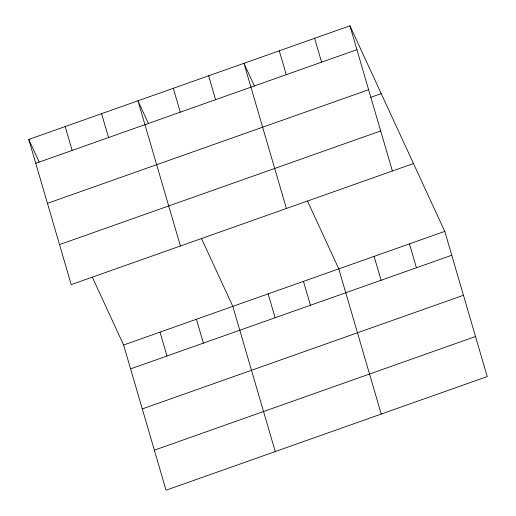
<?xml version="1.0" encoding="UTF-8"?>
<svg xmlns="http://www.w3.org/2000/svg" width="516" height="516" viewBox="0 0 516 516"><rect width="100%" height="100%" fill="white"/><g stroke="black" fill="none" stroke-linecap="round" stroke-linejoin="round"><path stroke-width="0.77" d="M413.477 163.533L71.227 284.626L28.773 139.436L349.938 25.8L444.773 231.374L487.227 376.564L166.062 490.2L123.608 345.01L92.312 277.176M35.752 163.308L356.917 49.671M47.459 203.343L368.624 89.707M370.707 97.363L381.234 93.641M59.521 244.59L380.685 130.954M123.608 345.01L444.773 231.374M130.587 368.882L451.752 255.246M142.293 408.917L463.458 295.281M154.355 450.165L475.52 336.529M254.382 85.914L243.952 63.3L286.406 208.49M307.491 201.034L338.786 268.875L381.24 414.064M148.402 123.414L137.966 100.801L180.426 245.99M201.511 238.534L232.806 306.375L275.26 451.565M28.773 139.436L39.203 162.05M349.938 25.8L392.392 170.99M409.446 243.875L416.425 267.746M314.612 38.3L321.591 62.172M374.113 256.375L381.098 280.246M279.279 50.8L286.264 74.672M303.46 281.375L310.439 305.246M208.625 75.8L215.604 99.672M268.133 293.875L275.112 317.746M173.299 88.3L180.278 112.172M196.403 319.256L203.388 343.127M101.568 113.681L108.554 137.553M160.005 332.136L166.984 356.008M65.171 126.562L72.15 150.433"/></g></svg>
